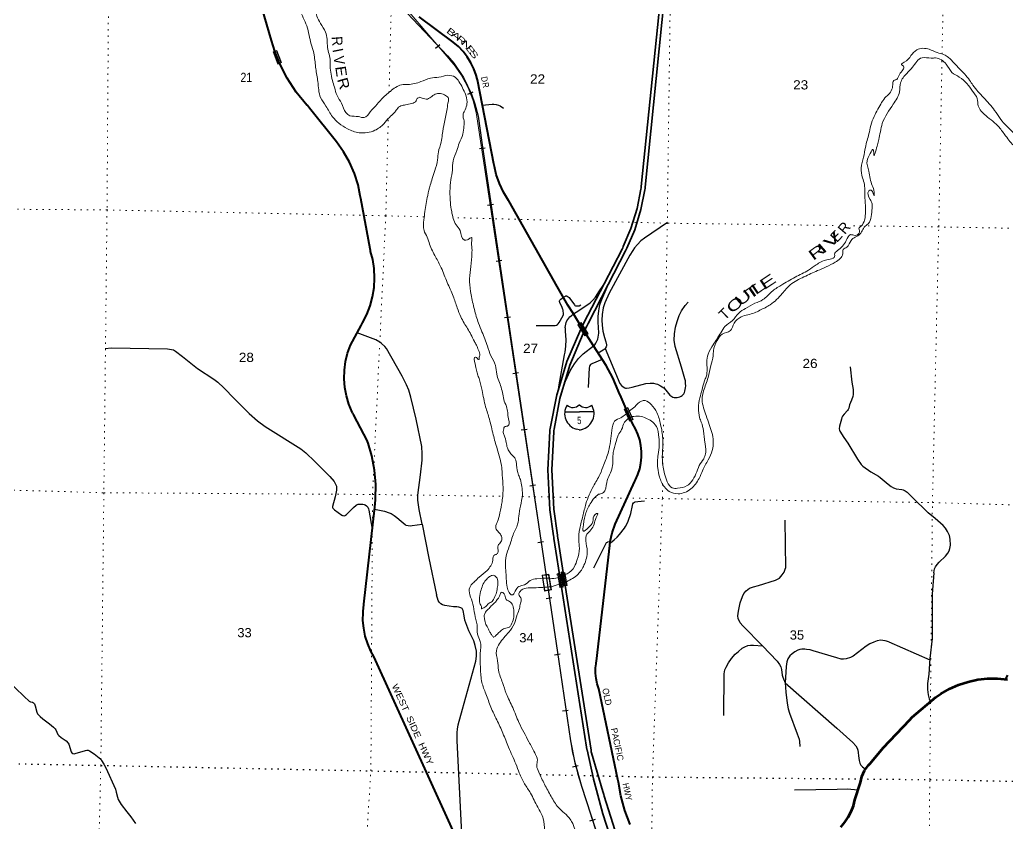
# Model space of a CAD drawing. Header units: feet. Extents: x -509309 to -252658, y -547785 to -360805.
# Drawn here: x -494985 to -476222, y -435048 to -419790 of the extents above; entities that cross this region are included whole.
import ezdxf
from ezdxf.enums import TextEntityAlignment as Align

# ---------------------------------------------------------------- set-up
doc = ezdxf.new("R2010")
doc.units = ezdxf.units.FT
doc.header["$LTSCALE"] = 80
doc.header["$PDMODE"] = 32
doc.header["$PDSIZE"] = 40
doc.linetypes.add('DOTTED', pattern=[1.5, 0.3, -1.2])
for name, color, linetype, lineweight in [('15', 7, 'Continuous', 25), ('18', 7, 'Continuous', 35), ('19', 7, 'Continuous', 25), ('23', 7, 'Continuous', 70), ('26', 7, 'Continuous', 40), ('27', 7, 'Continuous', 13), ('29', 7, 'Continuous', 25), ('34', 7, 'Continuous', 25), ('39', 7, 'Continuous', 13), ('55', 7, 'Continuous', 13), ('6', 7, 'DOTTED', 25), ('61', 7, 'Continuous', 13), ('7', 7, 'DOTTED', 13)]:
    doc.layers.add(name, color=color, linetype=linetype, lineweight=lineweight)
doc.layers.add('41', color=7, linetype='Continuous')

msp = doc.modelspace()

# ---------------------------------------------------------------- linework, layer by layer
at = {"layer": '15'}
for p, q in [((-484628.31, -427234.52), (-484351.9, -427234.52)), ((-484355.6, -427103.05), (-484352.7, -427100.14)), ((-484349.53, -427102.52), (-484352.96, -427100.14)), ((-484351.9, -427580.1), (-484415.79, -427562.14)), ((-484352.43, -427580.36), (-484288.8, -427561.62))]:
    msp.add_line(p, q, dxfattribs=at)
msp.add_lwpolyline([(-484076.54, -427234.52), (-484352.43, -427234.52), (-484351.9, -427234.52)], dxfattribs=at)
for centre, radius, start, end in [((-484325.68, -427269.62), 306.13, 148.44444, 254.43373), ((-484474.28, -426987.02), 165.66, 227.34246, 315.81146), ((-484230.59, -426987.02), 165.66, 224.18831, 312.69417), ((-484379.19, -427269.62), 306.13, 283.0809, 31.62485)]:
    msp.add_arc(centre, radius, start, end, dxfattribs=at)
at = {"layer": '18'}
for points in [[(-483883.45, -424806.56), (-483541.32, -424145.35), (-483528.28, -424120.15), (-483517.56, -424095.35), (-483371.32, -423752.51), (-483254.49, -423372.78), (-483183.2, -423009.41), (-483178.06, -422983.2), (-483175.64, -422959.41), (-482698.81, -418264.81), (-482574.08, -416995.34)], [(-483805.18, -424818.5), (-483474.34, -424179.1), (-483461.14, -424153.6), (-483450.53, -424129.1), (-483300.89, -423778.29), (-483181.75, -423391.05), (-483108.65, -423018.48), (-483103.68, -422993.18), (-483101.17, -422968.48), (-482624.27, -418273.11), (-482505.53, -417063.78)], [(-484306.7, -425626.84), (-484266.22, -425546.32), (-483883.45, -424806.56)], [(-484259.55, -425701.08), (-484212.27, -425605.78), (-484199.84, -425581.25), (-484186.66, -425555.78), (-483805.18, -424818.5)], [(-484751.43, -426811.84), (-484587.88, -426279.4), (-484327.4, -425668.02), (-484306.7, -425626.84)], [(-484641.6, -426711.3), (-484534.36, -426352.02), (-484281.76, -425745.84), (-484259.55, -425701.08)], [(-482810.13, -438193.59), (-483004.06, -437645.88), (-483905.91, -434867.46), (-484071.71, -434254.83), (-484083.94, -434209.67), (-484085.01, -434204.83), (-484206.77, -433654.38), (-484208.95, -433644.52), (-484215.22, -433604.38), (-484689.7, -430567.81), (-484834.72, -429639.72), (-484838.38, -429616.34), (-484842.15, -429589.72), (-484912.46, -429094.1), (-484952.08, -428336.07), (-484913.55, -427603.06), (-484912.21, -427577.47), (-484907.99, -427553.06), (-484783.02, -426914.67), (-484751.43, -426811.84)], [(-482719.91, -438108.12), (-482868.91, -437680.64), (-483552.93, -435570.46), (-483878.29, -434535.11), (-483887.94, -434504.4), (-483894.71, -434485.11), (-483908.14, -434446.79), (-484120.87, -433707.73), (-484125.89, -433690.28), (-484130.98, -433657.73), (-484619.16, -430533.5), (-484760.75, -429627.32), (-484764.79, -429601.5), (-484768.22, -429577.32), (-484837.87, -429086.27), (-484877.08, -428336.08), (-484839.04, -427612.2), (-484837.7, -427586.61), (-484833.04, -427562.2), (-484722.2, -426981.3), (-484671.46, -426811.33), (-484641.6, -426711.3)]]:
    msp.add_lwpolyline(points, dxfattribs=at)
at = {"layer": '19'}
for points in [[(-484465.8, -425376.32), (-484461.27, -425376.83), (-484411.83, -425342.51), (-484210.88, -425210.84), (-484209.18, -425209.72), (-484149.43, -425165.59), (-484094.63, -425115.45), (-484045.36, -425059.87), (-483969.04, -424937.98), (-483902.43, -424835.71), (-483883.45, -424806.56)], [(-484081.12, -425982.03), (-484064.26, -425969.01), (-484058.46, -425961.51), (-484036.5, -425928.98), (-484018.06, -425894.32), (-484003.34, -425857.93), (-483992.51, -425820.2), (-483985.68, -425781.55), (-483982.93, -425742.39), (-483984.29, -425703.16), (-483989.74, -425664.29), (-483996.3, -425503.4), (-483995.18, -425426.14), (-483983.71, -425315.26), (-483960.71, -425206.18), (-483926.44, -425100.11), (-483825.13, -424868.5), (-483805.18, -424818.5)], [(-484751.43, -426811.84), (-484743.96, -426761.84), (-484633.21, -426153.71), (-484624.17, -426104.03), (-484624.1, -426103.71), (-484607.19, -425989.19), (-484602.2, -425870.19), (-484615.71, -425703.87), (-484617.3, -425684.34), (-484618.82, -425653.87), (-484619.05, -425632.65), (-484616.07, -425600.99), (-484609.79, -425569.81), (-484600.29, -425539.46), (-484587.67, -425510.27), (-484572.06, -425482.55), (-484553.65, -425456.62), (-484532.62, -425432.76), (-484511.27, -425413.12), (-484509.22, -425411.23), (-484465.8, -425376.32)], [(-484641.6, -426711.3), (-484528.01, -426459.18), (-484510.85, -426427.63), (-484443.76, -426321.92), (-484365.99, -426223.81), (-484278.39, -426134.37), (-484081.12, -425982.03)]]:
    msp.add_lwpolyline(points, dxfattribs=at)
at = {"layer": '23'}
msp.add_lwpolyline([(-479381.93, -435121.24), (-479307.3, -435029.39), (-479242.68, -434930.25), (-479188.77, -434824.9), (-479146.17, -434714.49), (-479115.35, -434600.24), (-479010.05, -434274.49), (-479000.89, -434219.76), (-478984.49, -434159.23), (-478961.85, -434100.75), (-478933.22, -434044.95), (-478898.92, -433992.45), (-478859.32, -433943.83), (-478839.92, -433924.54), (-478827, -433911.69), (-478796, -433874.54), (-478580.68, -433616.44), (-478074.17, -433081.12), (-478035.26, -433040), (-478029.4, -433035.07), (-477577.63, -432654.76), (-477483.48, -432589.33), (-477319.91, -432494.98), (-477147.38, -432418.24), (-476967.76, -432359.97), (-476783.05, -432320.78), (-476595.24, -432301.12), (-476406.41, -432301.2), (-476218.63, -432321.01)], dxfattribs=at)
at = {"layer": '26'}
msp.add_line((-484306.7, -425626.84), (-484259.55, -425701.08), dxfattribs=at)
for points in [[(-490046.89, -420616.85), (-490136.18, -420388.81), (-490200.73, -420187), (-490999.48, -417442.25)], [(-484465.8, -425376.32), (-484569.8, -425212.57), (-484774.12, -424854.08), (-485693.13, -423227.87), (-485697.9, -423220.93), (-485792.56, -423065.82), (-485870.48, -422901.67), (-485930.82, -422730.27), (-485966.96, -422578.5), (-485972.91, -422553.5), (-485975.85, -422528.5), (-486283.97, -420964.97), (-486290.79, -420930.39), (-486294.78, -420914.97), (-486313.11, -420844.12), (-486356.92, -420722.11), (-486413.24, -420605.34), (-486481.46, -420495.11), (-486560.82, -420392.6), (-486650.47, -420298.96), (-486749.41, -420215.2), (-487394.59, -419733.12)], [(-486605.24, -435516.24), (-486841.37, -434997.57), (-488255.09, -431884.25), (-488312.62, -431779.95), (-488373.35, -431640.46), (-488419.18, -431495.39), (-488449.58, -431346.32), (-488464.24, -431194.89), (-488463, -431042.76), (-488451.19, -430938.63), (-488448.77, -430913.63), (-488445.98, -430888.63), (-488240.72, -429047.93), (-488237.93, -429022.93), (-488233.53, -428997.93), (-488223.13, -428889.41), (-488218.27, -428614.36), (-488242.18, -428340.31), (-488294.62, -428070.26), (-488367.35, -427832.18), (-488377.72, -427798.26), (-488386.17, -427782.18), (-488639.35, -427300.43), (-488653.61, -427275.43), (-488665.9, -427250.43), (-488669.28, -427243.55), (-488732.26, -427091.69), (-488779.03, -426934.07), (-488809.06, -426772.43), (-488822.04, -426608.53), (-488817.81, -426444.18), (-488796.42, -426281.16), (-488758.11, -426121.28), (-488703.3, -425966.28), (-488496.01, -425593.02), (-488487.26, -425568.02), (-488472.68, -425543.02), (-488392.55, -425386.83), (-488328.2, -425220.54), (-488281.58, -425048.43), (-488253.21, -424872.4), (-488243.4, -424694.36), (-488252.24, -424516.27), (-488279.66, -424340.08), (-488318.71, -424192.73), (-488323.88, -424173.23), (-488329.52, -424142.73), (-488506.93, -423184.16), (-488511.56, -423159.16), (-488515.94, -423134.16), (-488557.61, -422927.58), (-488626.58, -422707.59), (-488718.17, -422496.02), (-488831.37, -422295.18), (-488964.94, -422107.27), (-489481.49, -421471.16), (-489501.79, -421446.16), (-489520.84, -421421.16), (-489531.9, -421409.07), (-489730.95, -421163.5), (-489903.24, -420898.45), (-490046.89, -420616.85)], [(-484306.7, -425626.84), (-484348.38, -425561.21), (-484465.8, -425376.32)], [(-484081.12, -425982.03), (-484213.69, -425773.3), (-484259.55, -425701.08)], [(-483367.5, -427399.55), (-483579.47, -426913.98), (-483600.33, -426866.18), (-483601.1, -426863.98), (-483612.03, -426832.71), (-483715.88, -426587.31), (-483844.81, -426354.12), (-484081.12, -425982.03)], [(-483386.66, -435071.53), (-483491.24, -434804.42), (-483567.32, -434527.85), (-483610.29, -434267.78), (-483616.02, -434242.78), (-483621.31, -434217.78), (-483985.64, -432496.86), (-484014.79, -432403.46), (-484035.39, -432302.16), (-484045.29, -432199.25), (-484044.37, -432095.87), (-484035.51, -432018.16), (-484032.66, -431993.16), (-484029.91, -431968.16), (-483786.77, -429885.8), (-483783.68, -429860.8), (-483780.64, -429835.8), (-483764.05, -429699.22), (-483726.04, -429531.47), (-483670.71, -429368.62), (-483298.03, -428549.97), (-483285.51, -428526.16), (-483240.03, -428424.08), (-483205.47, -428317.8), (-483182.21, -428208.49), (-483170.5, -428097.35), (-483170.48, -427985.6), (-483182.13, -427874.46), (-483205.34, -427765.14), (-483239.85, -427658.85), (-483285.28, -427556.74), (-483341.13, -427459.95), (-483367.5, -427399.55)], [(-476257.23, -432316.94), (-476211.62, -432234.9)]]:
    msp.add_lwpolyline(points, dxfattribs=at)
at = {"layer": '29'}
for p, q in [((-483863.21, -426035.01), (-483581.87, -426698.55)), ((-483916.05, -426241.95), (-484118.53, -426326.64)), ((-480448.47, -429294.56), (-480437.4, -430206.73)), ((-478474.04, -431601.71), (-477694.53, -431945.53))]:
    msp.add_line(p, q, dxfattribs=at)
for points in [[(-486199.97, -421413.86), (-486010.48, -421392.59), (-485977.47, -421392.59), (-485931.61, -421398.1), (-485889.43, -421409.11), (-485858.25, -421423.78), (-485795.89, -421469.65)], [(-482675.91, -423640.82), (-483113.47, -423935.47), (-483181.33, -423990.51), (-483249.2, -424056.56), (-483302.39, -424118.94), (-483337.24, -424170.31), (-483395.93, -424258.38), (-483788.43, -424984.92), (-483869.13, -425164.72), (-483898.47, -425260.12), (-483916.82, -425388.55), (-483924.15, -425493.12), (-483920.49, -425586.7), (-483903.97, -425702.28), (-483876.47, -425825.21)], [(-485170.31, -425597.62), (-484809.13, -425594.04), (-484787.11, -425589.45), (-484768.78, -425577.53), (-484753.18, -425562.85), (-484737.6, -425537.17), (-484660.56, -425403.23), (-484655.97, -425385.8), (-484655.06, -425366.54), (-484657.81, -425319.75), (-484659.63, -425305.99), (-484664.23, -425289.48), (-484680.74, -425256.46), (-484726.59, -425157.38), (-484731.16, -425137.2), (-484729.33, -425127.11), (-484722.92, -425117.02), (-484706.42, -425098.67), (-484658.73, -425063.81)], [(-484658.73, -425063.81), (-484612.88, -425036.29), (-484606.44, -425033.54), (-484596.36, -425034.45), (-484583.53, -425039.96), (-484565.18, -425049.13), (-484546.85, -425065.65), (-484534, -425080.32), (-484447.81, -425203.25), (-484436.79, -425213.34), (-484423.03, -425219.76), (-484407.44, -425224.35), (-484394.62, -425225.27), (-484374.43, -425225.26), (-484357.93, -425221.6), (-484324.92, -425203.25)], [(-483581.87, -426698.55), (-483549.98, -426738.39), (-483522.47, -426762.24), (-483491.29, -426782.42), (-483474.78, -426786.09), (-483454.61, -426784.25), (-483408.75, -426780.59), (-483351.9, -426765.91), (-483087.78, -426699.86), (-483008.91, -426690.68), (-482941.05, -426692.52), (-482900.69, -426700.77), (-482865.84, -426712.7), (-482808.99, -426740.22), (-482775.97, -426761.32), (-482748.46, -426782.42), (-482709.95, -426824.62), (-482632.91, -426916.35), (-482616.39, -426933.78), (-482595.3, -426946.62), (-482573.29, -426955.8), (-482548.54, -426960.39), (-482493.51, -426960.38), (-482445.83, -426949.38), (-482418.3, -426940.2), (-482397.21, -426927.36), (-482377.04, -426909.01), (-482365.13, -426890.67), (-482354.11, -426868.65), (-482345.86, -426844.8), (-482335.78, -426776.91), (-482332.1, -426743.89), (-482333.93, -426697.1), (-482338.52, -426646.65), (-482346.78, -426608.12), (-482412.81, -426387.95), (-482530.2, -425995.32), (-482549.45, -425876.97), (-482544.87, -425756.81), (-482527.44, -425627.45), (-482497.18, -425521.96), (-482455.91, -425407.28), (-482409.15, -425320.15), (-482339.45, -425217.4), (-482284.42, -425155.02)], [(-487341.8, -429368.46), (-487395.24, -429091.44), (-487420.92, -428915.29), (-487424.59, -428819.9), (-487373.23, -428430.93), (-487336.55, -428152.05), (-487336.55, -428030.94), (-487343.88, -427895.19), (-487453.94, -427374.12), (-487552.98, -426955.79), (-487593.33, -426823.69), (-487637.35, -426720.94), (-487718.06, -426559.49), (-488018.86, -426031.08), (-488048.2, -425994.38), (-488114.24, -425935.68), (-488143.58, -425913.65), (-488216.95, -425869.63), (-488576.29, -425737.58)], [(-483876.47, -425825.21), (-483849.85, -425908.68), (-483836.1, -425965.55), (-483835.64, -425975.18), (-483836.56, -425983.43), (-483842.52, -425999.49), (-483863.21, -426035.01)], [(-493362.67, -426031.14), (-493244.41, -426021.92), (-492180.6, -426036.6), (-492066.88, -426054.95), (-492026.53, -426080.63), (-491894.46, -426183.38), (-491608.34, -426410.89), (-491300.2, -426616.38), (-491223.16, -426675.09), (-491109.45, -426777.83), (-490904.02, -426990.66), (-490625.23, -427269.54), (-490471.16, -427405.31), (-490324.43, -427511.73), (-489642.12, -427937.38), (-489550.41, -428014.44), (-489378, -428179.57), (-489091.87, -428465.79), (-489011.16, -428561.19), (-488983.65, -428607.07), (-488967.15, -428649.26), (-488965.31, -428685.96), (-488967.14, -428722.65), (-488989.16, -428847.41), (-489040.52, -429030.88), (-489041.43, -429050.16), (-489035.01, -429065.75), (-489029.51, -429071.26), (-489003.83, -429096.93), (-488868.1, -429196.02), (-488855.26, -429202.44), (-488842.06, -429206.29), (-488811.25, -429207.03), (-488792.9, -429199.69), (-488776.4, -429185), (-488644.34, -429052.9), (-488591.14, -429008.88), (-488572.8, -428996.95), (-488556.29, -428990.53), (-488526.95, -428986.85), (-488464.58, -428990.53), (-488442.57, -428995.12), (-488424.24, -429001.53), (-488398.55, -429019.88), (-488374.71, -429045.57), (-488359.1, -429077.69), (-488350.87, -429104.27), (-488287.23, -429465.02)], [(-483863.21, -426035.01), (-483881.95, -426052.69), (-483901.21, -426067.38), (-483993.83, -426118.75)], [(-484118.53, -426326.64), (-484137.82, -426338.42), (-484150.65, -426354.03), (-484162.58, -426374.2), (-484169, -426398.06), (-484185.5, -426776.01)], [(-479206.66, -426382.92), (-479172.5, -426672.25), (-479150.49, -426811.69), (-479148.66, -426857.57), (-479150.49, -426903.43), (-479157.83, -426941.97), (-479184.43, -427011.69), (-479216.53, -427105.26), (-479233.04, -427165.81), (-479244.96, -427189.67), (-479260.55, -427211.68), (-479322.91, -427277.73), (-479350.43, -427316.26), (-479362.35, -427342.87), (-479374.27, -427373.14), (-479410.95, -427508.91), (-479414.63, -427558.47), (-479410.96, -427580.48), (-479403.61, -427600.65), (-479330.25, -427721.74), (-479253.21, -427828.16), (-479069.79, -428132.74), (-478996.42, -428235.48), (-478981.75, -428252.01), (-478963.41, -428268.53), (-478813, -428374.93), (-478667.18, -428459.35), (-478636.92, -428481.34), (-478486.51, -428609.78), (-478425.06, -428655.67), (-478386.54, -428677.69), (-478361.79, -428686.84), (-478330.6, -428695.12), (-478224.21, -428709.8), (-478200.38, -428716.2), (-478161.84, -428738.24), (-478126.07, -428762.09), (-478105, -428782.25), (-478027.96, -428855.64)], [(-483762.78, -429720.88), (-483690.21, -429667.53), (-483637.01, -429616.16), (-483589.33, -429564.79), (-483495.78, -429445.53), (-483474.68, -429414.33), (-483450.84, -429369.38), (-483424.25, -429309.76), (-483374.73, -429164.81), (-483343.55, -429012.53), (-483334.37, -428984.99), (-483321.54, -428964.82), (-483307.77, -428953.8), (-483294.02, -428946.48), (-483240.83, -428937.3), (-483114.27, -428922.62)], [(-477617.65, -430295.57), (-477601.49, -430216.16), (-477586.81, -430177.63), (-477553.8, -430133.6), (-477513.44, -430089.56), (-477396.05, -429975.8), (-477352.03, -429918.93), (-477326.35, -429876.73), (-477311.68, -429829.01), (-477302.5, -429764.8), (-477308.01, -429652.87), (-477322.68, -429584.99), (-477355.7, -429506.09), (-477394.22, -429441.88), (-477440.07, -429392.33), (-477594.15, -429260.22), (-477722.54, -429153.81), (-478027.96, -428855.64)], [(-488246.05, -429084.91), (-488051.88, -429124.48), (-487967.5, -429150.16), (-487927.15, -429168.51), (-487868.46, -429205.21), (-487820.77, -429240.07), (-487740.07, -429313.46), (-487664.87, -429375.84), (-487646.52, -429386.84), (-487608.01, -429396.02), (-487565.82, -429399.69), (-487530.97, -429396.02), (-487341.8, -429368.46)], [(-487341.8, -429368.46), (-487215.18, -430016.05), (-487064.38, -430710.1)], [(-484080.09, -430199.63), (-483851.62, -429739.09), (-483835.11, -429718.91), (-483820.43, -429709.73), (-483813.1, -429706.07), (-483765.41, -429696.89)], [(-480871.96, -431677.54), (-481247.98, -431297.74), (-481299.34, -431242.69), (-481336.03, -431158.29), (-481339.7, -431106.92), (-481328.69, -431018.84), (-481295.67, -430861.05), (-481255.32, -430743.62), (-481225.97, -430684.9), (-481185.62, -430637.2), (-481119.59, -430582.15), (-481046.22, -430556.47), (-480947.17, -430534.45), (-480624.34, -430431.7), (-480550.97, -430391.33), (-480495.94, -430332.62), (-480462.92, -430281.24), (-480437.4, -430206.73)], [(-477617.65, -430295.57), (-477647.46, -430700.23), (-477650.03, -431541.65), (-477692.96, -431919.75), (-477711.07, -432216.37), (-477735.24, -432396.29), (-477737.24, -432446.37), (-477734.63, -432506.86), (-477722.45, -432609.61)], [(-486527.67, -431193.13), (-486540.5, -431110.57), (-486558.84, -431005.99), (-486566.18, -430993.15), (-486579.02, -430972.96), (-486606.53, -430954.62), (-486639.55, -430943.61), (-486679.9, -430938.1), (-486744.1, -430936.27), (-486905.51, -430912.42), (-486951.36, -430897.74), (-486982.54, -430879.39), (-487006.39, -430862.88), (-487017.39, -430851.87), (-487037.57, -430815.17), (-487064.38, -430710.1)], [(-486610.2, -435501.39), (-486590.02, -435354.39), (-486586.36, -435244.3), (-486674.4, -433482.92), (-486674.39, -433325.13), (-486667.06, -433259.09), (-486652.39, -433182.02), (-486571.69, -432881.12), (-486322.24, -431971.08), (-486307.56, -431875.67), (-486307.56, -431780.26), (-486329.57, -431673.85), (-486358.92, -431582.1), (-486454.3, -431391.29), (-486527.67, -431193.13)], [(-481609.17, -433004.28), (-481602, -432209.64), (-481587.32, -432136.25), (-481565.31, -432084.87), (-481517.62, -432000.47), (-481462.59, -431919.74), (-481389.22, -431835.34), (-481326.86, -431783.96), (-481260.83, -431725.25), (-481209.47, -431695.89), (-481154.44, -431673.87), (-481103.08, -431666.53), (-481040.71, -431666.53), (-480871.96, -431677.54)], [(-480871.96, -431677.54), (-480596.82, -431971.11), (-480552.8, -432031.66), (-480527.12, -432077.53), (-480514.28, -432128.91), (-480497.78, -432237.17), (-480486.77, -432272.03), (-480439.08, -432380.31)], [(-478474.04, -431601.71), (-478538.8, -431582.16), (-478584.66, -431574.82), (-478626.84, -431572.99), (-478694.71, -431585.83), (-478755.24, -431606.02), (-478832.28, -431642.71), (-478905.65, -431686.75), (-479147.77, -431873.9), (-479202.8, -431901.42), (-479279.83, -431925.28), (-479331.2, -431932.61), (-479378.88, -431928.95), (-479463.26, -431906.93), (-479907.15, -431771.15), (-479967.69, -431754.63), (-480035.54, -431745.46), (-480068.57, -431743.62), (-480127.27, -431743.62), (-480160.28, -431747.29), (-480204.29, -431760.14), (-480259.33, -431791.33), (-480310.68, -431829.87), (-480352.88, -431870.22), (-480391.39, -431925.28), (-480409.74, -431982.15), (-480424.4, -432068.39), (-480439.08, -432380.31)], [(-495298.5, -432254.82), (-494880.27, -432662.17), (-494827.08, -432713.54), (-494808.74, -432726.39), (-494781.22, -432739.23), (-494742.7, -432750.24), (-494726.19, -432761.25), (-494707.85, -432783.27), (-494693.17, -432819.97), (-494661.99, -432937.4), (-494645.48, -432968.59), (-494634.47, -432981.44), (-494595.96, -433021.81), (-494546.43, -433062.17), (-494418.02, -433157.59), (-494342.81, -433223.64), (-494315.3, -433253), (-494301.54, -433274.1), (-494260.27, -433359.43), (-494245.59, -433378.69), (-494197.91, -433418.14), (-494106.19, -433484.2)], [(-480439.08, -432380.31), (-479462.04, -433240.73), (-479158.67, -433516.25)], [(-480439.08, -432380.31), (-480429.92, -432558.27), (-480404.24, -432767.44), (-480384.06, -432872.02), (-480360.21, -432954.59), (-480217.14, -433347.24), (-480178.62, -433453.66), (-480169.45, -433497.7), (-480162.11, -433593.11)], [(-477722.45, -432609.61), (-477714.31, -432662.88), (-477708.81, -432682.14), (-477698.72, -432705.08), (-477677.63, -432736.27)], [(-494106.19, -433484.2), (-494065.83, -433524.57), (-494054.83, -433542.92), (-494010.8, -433693.38), (-493997.96, -433713.56), (-493974.12, -433726.41), (-493950.26, -433730.07), (-493930.09, -433726.41), (-493735.65, -433664.02), (-493709.97, -433658.51), (-493686.12, -433660.35), (-493658.61, -433671.36), (-493570.56, -433730.08), (-493506.35, -433777.78), (-493447.66, -433832.83), (-493431.15, -433854.85), (-493385.29, -433922.74), (-493346.77, -433997.97), (-493168.84, -434403.48), (-493152.33, -434456.7), (-493126.65, -434552.12), (-493113.81, -434594.31), (-493095.47, -434629.17), (-493056.95, -434691.57), (-492950.55, -434831.03), (-492873.51, -434926.44), (-492785.47, -435054.87)], [(-479158.67, -433516.25), (-479098.26, -433580.27), (-479074.41, -433620.63), (-479059.74, -433657.33), (-479052.4, -433703.2), (-479046.9, -433765.58), (-479037.73, -433859.16), (-479023.05, -433906.87), (-479002.88, -433945.4), (-478986.37, -433963.75), (-478969.86, -433978.42), (-478916.67, -434018.79)], [(-479057.5, -434421.28), (-479264.27, -434400.31), (-479455.03, -434403.98), (-480265.74, -434422.33)]]:
    msp.add_lwpolyline(points, dxfattribs=at)
at = {"layer": '34', "lineweight": 13}
for p, q in [((-488883.32, -418117.46), (-486832.21, -420527.67)), ((-485059.83, -430338.29), (-484929.77, -430318.52)), ((-485059.83, -430338.29), (-485014.26, -430638.04)), ((-484929.77, -430318.52), (-484884.18, -430618.25)), ((-485014.26, -430638.04), (-484884.18, -430618.25))]:
    msp.add_line(p, q, dxfattribs=at)
at = {"layer": '34'}
for p, q in [((-487088.44, -420331.99), (-487004.21, -420260.31)), ((-486470.19, -421200.54), (-486367.53, -421159.34)), ((-486250.22, -422237.8), (-486140.86, -422221.17)), ((-486095.05, -423311.65), (-485985.7, -423295.02)), ((-485936.12, -424371.29), (-485826.77, -424354.66)), ((-485773.11, -425445.14), (-485663.76, -425428.51)), ((-485616.58, -426504.77), (-485507.23, -426488.15)), ((-485455.97, -427578.62), (-485346.62, -427562)), ((-485292.24, -428638.26), (-485182.89, -428621.64)), ((-485143.92, -429714.3), (-485034.51, -429698.09)), ((-484983.81, -430779.09), (-484874.39, -430762.88)), ((-484825.93, -431846.74), (-484716.52, -431830.53)), ((-484672.48, -432913.79), (-484563.06, -432897.58)), ((-484482.02, -433978.5), (-484374.84, -433951.15)), ((-484153.98, -435004.79), (-484048.65, -434971.03))]:
    msp.add_line(p, q, dxfattribs=at)
for points in [[(-487732.58, -419549.21), (-486858.19, -420473.1), (-486738.24, -420617.11), (-486551.13, -420885.86), (-486402.41, -421200.24), (-486340.62, -421387.41), (-486278.25, -421620.19), (-486206.89, -422119.34), (-485659.41, -425792.13), (-484742.97, -431977.72)], [(-484742.97, -431977.72), (-484518.68, -433482.37), (-484444.31, -433868.74), (-484309.97, -434341.5), (-482910.22, -438639.55)]]:
    msp.add_lwpolyline(points, dxfattribs=at)
at = {"layer": '34', "lineweight": 13}
for points in [[(-486302.57, -421636.4), (-485113.26, -429459.65), (-484488.82, -433674.55)], [(-484359.91, -434187.09), (-483107.52, -438094.2), (-482910.16, -438657.3)]]:
    msp.add_lwpolyline(points, dxfattribs=at)
msp.add_lwpolyline([(-485050.72, -430344.99), (-484936.47, -430327.62), (-484893.28, -430611.54), (-485007.55, -430628.93)], close=True, dxfattribs=at)
for centre, radius, start, end in [((-488411.12, -421962.78), 2133.66, 8.79899, 42.26859), ((-478224.78, -432377.49), 6396.44, 191.68111, 196.43382)]:
    msp.add_arc(centre, radius, start, end, dxfattribs=at)
at = {"layer": '39'}
for p, q in [((-484619.08, -430324.02), (-484752.17, -430381.36)), ((-484890.48, -430558.37), (-484733.48, -430509.77)), ((-484733.48, -430509.77), (-484597.71, -430462.06))]:
    msp.add_line(p, q, dxfattribs=at)
for points in [[(-489228.1, -413621.45), (-489258.18, -413638), (-489338.73, -413707.53), (-489431.6, -413726.43), (-489545.44, -413772.73), (-489670.78, -413921.06), (-489809.61, -414171.35), (-489877.17, -414271.45), (-490035.02, -414432.73), (-490104.31, -414524.74), (-490112.5, -414588.72), (-490181.06, -414777.16), (-490288.58, -414932.13), (-490357.73, -415020.13), (-490395.34, -415065.03), (-490380.42, -415097.68), (-490397.16, -415177.43), (-490389.72, -415312.25), (-490397.21, -415414.42), (-490445.27, -415589.5), (-490497.76, -415718.24), (-490557.86, -415834.67), (-490638.57, -416026.71), (-490688.72, -416145.49), (-490729.84, -416234.45), (-490777.42, -416395.49), (-490813.46, -416570.99), (-490840.68, -416722.69), (-490813.19, -416916.44), (-490755.39, -417103.19), (-490680.04, -417304.61), (-490626.54, -417441.01), (-490568.43, -417559.49), (-490494.63, -417688.55), (-490383.81, -417849.01), (-490299.02, -418008.57), (-490238.77, -418123.11), (-490235.26, -418255.78), (-490195.44, -418381.67), (-490085.92, -418580.24), (-490004.9, -418791.9), (-489898.2, -419014.47), (-489785.84, -419247.29), (-489697.38, -419417.02), (-489663.66, -419486.46), (-489638.67, -419635.94), (-489516.95, -419947.4), (-489478.91, -420125.44), (-489392.05, -420459.8), (-489360.8, -420719.96), (-489321, -420964.34), (-489269.16, -421267.37), (-489168.42, -421429.49), (-489041.08, -421634.7), (-488920.82, -421753.31), (-488756.09, -421861.4), (-488538.08, -421935.16), (-488237.8, -421889.24), (-488067.16, -421764.56), (-487962.87, -421645.64), (-487865.48, -421552.58), (-487821.31, -421491.84), (-487742.76, -421422.24), (-487656.04, -421407.14), (-487538.8, -421379.03), (-487452.99, -421331.77), (-487435.47, -421288.19), (-487380.45, -421261.97)], [(-486634.16, -422131.11), (-486566.28, -421962.74), (-486545.14, -421812.84), (-486543.73, -421712.47), (-486561.6, -421589.34), (-486535.38, -421525.98), (-486493.51, -421414.95), (-486485.19, -421346.95), (-486516.45, -421205.29), (-486572.43, -421082.86), (-486640.49, -420962.03), (-486713.93, -420881.18), (-486849, -420844.41), (-487022.65, -420880.62), (-487183.66, -420899.19), (-487362.34, -420965.35), (-487608.76, -421019.14), (-487733.25, -421024.91), (-487944.01, -421150.22), (-488111.4, -421297.1), (-488192.84, -421392.72), (-488326.18, -421540.77), (-488442.07, -421647.25), (-488551.73, -421629.42), (-488711.52, -421611.88), (-488789.71, -421552.96), (-488873.88, -421375.34), (-488957.07, -421227.88), (-489005.88, -421071.56), (-489043.57, -420941.73), (-489086.99, -420626.94), (-489087.08, -420570.7), (-489136.69, -420319.96), (-489147.25, -420158.93), (-489174.78, -420025.43), (-489269.38, -419859.5), (-489340.83, -419720.48), (-489368.18, -419522.72), (-489436.52, -419233.18), (-489629.71, -418901.19), (-489856.47, -418377.25), (-489919.85, -418236.49), (-489958.06, -418004.22), (-489982.13, -417710.17), (-489972.51, -417427.33), (-489967.87, -417114.18), (-489973.74, -416933.23), (-490068.18, -416821.53), (-490117.19, -416671.23), (-490217.23, -416547.29), (-490297.51, -416432.06), (-490322.97, -416296.63), (-490292.3, -416161.12), (-490256.48, -415933.39), (-490234.46, -415757.41), (-490180.51, -415644.79), (-490085.64, -415625.96), (-490086.05, -415461.26), (-490034.54, -415125.63), (-489968.73, -414959.18), (-489898.44, -414778.84), (-489859.69, -414641.59), (-489771.08, -414512.09), (-489719.68, -414415.44), (-489628.97, -414342.24), (-489516.18, -414267.79), (-489541.73, -414252.85), (-489604.44, -414210.53), (-489534.86, -414168.74), (-489449.8, -414143.54), (-489398.67, -414054.92), (-489347.17, -414014.52), (-489320.82, -414123.87), (-489252.83, -414069.98), (-489070.23, -413899.23)], [(-474988.09, -423410.59), (-475022.55, -423375.56), (-475066.77, -423319.81), (-475111.96, -423233.91), (-475168.96, -423141.58), (-475189.15, -423086.66), (-475169.55, -423041.14), (-475135.85, -423052.34), (-475108, -423117.56), (-475082.79, -423142.53), (-475084.47, -423074.19), (-475146.96, -422907.35), (-475303.04, -422663), (-475553.03, -422409.39), (-475716.73, -422271.21), (-475857.43, -422163.95), (-476077.09, -421961.6), (-476355.75, -421666.83), (-476462.7, -421510.53), (-476562.74, -421386.59), (-476672.99, -421268.32), (-476873.53, -421034.49), (-476938.34, -420935.86), (-477030.7, -420822.23), (-477106.27, -420745.32), (-477204.99, -420641.51), (-477307.57, -420533.55), (-477433, -420448.91), (-477556.06, -420412.55), (-477704.33, -420351.22), (-477943.31, -420363.09), (-478051.26, -420471.85), (-478179.85, -420597.98), (-478233.41, -420640.32), (-478196.39, -420671.72), (-478271.87, -420827.79), (-478323.2, -420922.43), (-478380.09, -420944.57), (-478398.91, -421026.27), (-478404.76, -421080.29), (-478462.71, -421192.78), (-478520.76, -421249.03), (-478608.83, -421362.48), (-478679.27, -421488.6), (-478752.14, -421626.68), (-478816.21, -421801.21), (-478849.57, -421956.72), (-478918.45, -422213.43), (-478952.83, -422399.03), (-478999.98, -422606.28), (-478972.22, -422792), (-478936.33, -422915.74), (-478929.44, -423066.61), (-478920.31, -423269.77), (-478915.76, -423430.59), (-478933.3, -423592.66), (-478999.34, -423706.88), (-479041.09, -423755.65), (-479032.44, -423796.12), (-479040.16, -423846.06), (-479109.67, -423885.85), (-479201.38, -423870.65), (-479281.36, -423982.38), (-479448.25, -424173.46), (-479502.7, -424241.89), (-479502.27, -424288.09), (-479531.4, -424319.23), (-479648.63, -424347.33), (-479854.5, -424446.7), (-480000.22, -424546.13), (-480249.3, -424678.16), (-480523.23, -424833.43), (-480699.81, -424955.9), (-480863.26, -425104.93), (-481015.97, -425173.99), (-481193.66, -425270.31), (-481325.03, -425360.19), (-481444.08, -425500.7), (-481586.35, -425616.32), (-481666.54, -425734.06), (-481808.55, -425960.15), (-481904.81, -426137.59), (-481930.15, -426293.37), (-481924.31, -426416.08), (-481943.51, -426568.06), (-481976.35, -426649.27), (-482020.13, -426816.47), (-482063.43, -426969.63), (-482088.14, -427165.6), (-482068.18, -427345.03), (-482035.07, -427432.52), (-481994.54, -427596.59), (-481965.94, -427816.49), (-481954.92, -427905.23), (-481955.22, -428031.75), (-481990.47, -428124.93), (-482077.07, -428254.51)], [(-483355.67, -427325.88), (-483207.99, -427317.92), (-483088.94, -427354.14), (-482984.65, -427411.95), (-482889.81, -427511.61), (-482840.77, -427720.16), (-482835.67, -427864.93), (-482855.83, -428044.99), (-482862.77, -428307.85), (-482830.18, -428469.64), (-482736.47, -428661.64), (-482643.08, -428745.19), (-482478.24, -428791.02), (-482232.46, -428697.03), (-482077.39, -428499.52), (-482012.26, -428353.14), (-481904.97, -428145.94), (-481828.74, -427967.81), (-481808.58, -427787.75), (-481884.18, -427475.87), (-481942.59, -427307.17), (-482018.67, -427009.32), (-481990.63, -426833.55), (-481906.01, -426585.41), (-481852.17, -426358.31), (-481809.71, -426170.98), (-481804.43, -426074.76), (-481733.67, -425880.38), (-481641.46, -425763.04), (-481482.68, -425692.18), (-481409.68, -425550.09), (-481279.36, -425432.05), (-481024.18, -425356.47), (-480922.28, -425307.75), (-480726.22, -425202.02), (-480496.44, -424989), (-480344.46, -424823.51), (-480084.69, -424671.76), (-479828.08, -424554.05), (-479489.8, -424392.96), (-479347.97, -424231.13), (-479339.23, -424151.1), (-479267.57, -424107.37), (-479191.11, -423981.46), (-479022.61, -423860.72), (-478904.74, -423696.07), (-478890.38, -423686.52), (-478792.58, -423404.7), (-478790.49, -423284.27), (-478827.74, -423200.64), (-478852.39, -423041.14), (-478809.79, -423026.53), (-478751.33, -423134.99), (-478749.01, -423066.78), (-478790.63, -422934.81), (-478853.64, -422665.53), (-478887, -422467.57), (-478824.08, -422327.13), (-478771.43, -422252.63), (-478753.56, -422375.75), (-478726.81, -422296.33), (-478660.68, -422061.62), (-478596.31, -421760.57), (-478387.37, -421394.19), (-478271.05, -421157.19), (-478249.23, -420987.23), (-478132.88, -420808.46), (-478024.66, -420691.68), (-477842.09, -420511.17), (-477667.95, -420519.17), (-477585.64, -420515.97), (-477383.14, -420633.38), (-477272.18, -420789.83), (-477132.87, -420878.97), (-476988.65, -421000.41), (-476881.36, -421146.69), (-476791.88, -421286.33), (-476772.56, -421425.57), (-476630.45, -421609.2), (-476377.37, -421830.78), (-476252.67, -421995.73), (-476081.07, -422196.44), (-475858.73, -422378.8), (-475726.24, -422491.81), (-475488.45, -422632.53), (-475440.07, -422742.64), (-475386.16, -422867), (-475275.05, -423077.68)], [(-487380.45, -421261.97), (-487291.29, -421293.15), (-487239.3, -421296.94), (-487196.43, -421274.31), (-487114.28, -421216.88), (-487069.48, -421196.33), (-486989.1, -421191.06), (-486894.15, -421228.46), (-486835.91, -421284.69), (-486841.69, -421336.71), (-486864.7, -421482.53), (-486917.49, -421737.78), (-486957.58, -421973.39), (-486978.38, -422113.26), (-487030.85, -422300.25), (-487048.05, -422452.29), (-487099.07, -422655.39), (-487146.24, -422804.4), (-487184.65, -422931.61), (-487233.39, -423126.76), (-487287.96, -423434.17), (-487305.36, -423592.23), (-487304.11, -423791.1), (-487244.26, -423917.68), (-487196.77, -424053.87), (-487084.68, -424294.71), (-486977.36, -424499.23), (-486864.49, -424776.24), (-486749.21, -425041.29), (-486672.48, -425260.83), (-486604.12, -425431.88), (-486541.93, -425548.49), (-486414.93, -425763.73), (-486347.35, -425898.61), (-486307.62, -425968.26), (-486268.84, -426065.99), (-486246.09, -426163.17), (-486255.19, -426194.99), (-486258.69, -426239.06), (-486282.58, -426234.22), (-486309.6, -426203.17), (-486327.34, -426194.52), (-486333.71, -426322.84), (-486281.01, -426541.55), (-486249.84, -426626.97), (-486200.52, -426827.5), (-486133.01, -427141.11), (-486060.76, -427374.55), (-485988.62, -427670.25), (-485913.59, -427939.94), (-485827.49, -428296.37), (-485816.11, -428433.33), (-485802.13, -428670.8), (-485821.36, -428941.26), (-485862.64, -429152.73), (-485914.97, -429335.7), (-485940.69, -429443.27), (-485887.07, -429517.41), (-485843, -429577.17), (-485825.97, -429666.12), (-485843.36, -429705.69), (-485895.81, -429774.18), (-485897.83, -429892.61), (-485929.58, -429941.72), (-485959.89, -429948.72), (-485997.48, -430051.86), (-486035.14, -430157.01), (-486106.43, -430248.95), (-486259.12, -430376.26), (-486344.15, -430459.7), (-486406.34, -430519.82), (-486446.28, -430632.92), (-486403.54, -430791.04), (-486355.89, -430981.47), (-486320.46, -431177.49), (-486295.84, -431278.76), (-486287.96, -431459.78), (-486234.4, -431594.17), (-486236.17, -431823.06), (-486231.78, -432106.39), (-486204.81, -432374.43), (-486129.87, -432587.88), (-486032.41, -432846.29), (-485922.18, -433083.05), (-485804.63, -433340.14), (-485697.36, -433604.91), (-485559.75, -433920.94), (-485493.4, -434091.92), (-485394.09, -434296.17), (-485279.95, -434476.82), (-485144.64, -434742.56), (-485037.74, -434959.12), (-485013.34, -435184.89), (-484970.7, -435463.51), (-484975.18, -435654.15), (-484984.74, -435758.26), (-484983.28, -435951.11)], [(-484914.65, -430395.55), (-485157.42, -430404.07), (-485284.94, -430439.85), (-485393.87, -430518.45), (-485501.3, -430552.92), (-485570.38, -430638.91), (-485635.05, -430713.01), (-485683.61, -430667.16), (-485726.32, -430567.28), (-485740.82, -430404.11), (-485749.44, -430245.15), (-485755.18, -430060.18), (-485654.85, -429704.14), (-485612.17, -429569.03), (-485525.11, -429367.17), (-485501.97, -429217.34), (-485473.52, -429029.53), (-485433.7, -428801.95), (-485444.74, -428654.96), (-485472.27, -428521.46), (-485507.45, -428435.9), (-485547.1, -428245.75), (-485569.1, -428126.5), (-485623.05, -428062.39), (-485720.47, -427920.47), (-485743.02, -427817.27), (-485780.5, -427681.42), (-485800.14, -427610.45), (-485790.42, -427560.58), (-485775.11, -427522.94), (-485720.43, -427506.75), (-485689.5, -427481.7), (-485694.72, -427399.18), (-485728.85, -427165.04), (-485778.48, -427032.79), (-485837.69, -426769.67), (-485923.41, -426519.69), (-485945.85, -426354.24), (-486033.82, -426170.46), (-486097.84, -425989.52), (-486202.83, -425716.79), (-486267.46, -425553.91), (-486346.69, -425290.1), (-486409.36, -425010.79), (-486439.08, -424764.75), (-486421.22, -424534.4), (-486396.67, -424284.2), (-486393.49, -424131.67), (-486396.45, -423982.95), (-486400.54, -423926.58), (-486433.06, -423939.52), (-486480.28, -423972.04), (-486536.48, -423974.13), (-486618.52, -423792.56), (-486692.99, -423683.56), (-486778.65, -423431.58), (-486803.02, -423264.05), (-486792.21, -422828.61), (-486765.91, -422644.74), (-486749.96, -422470.57), (-486683.06, -422272.03), (-486634.16, -422131.11)], [(-482077.07, -428254.51), (-482221.75, -428558.82), (-482304.58, -428636.31), (-482488.71, -428686.22), (-482588.7, -428678.77), (-482681.06, -428565.14), (-482731.95, -428410.75), (-482775.27, -428152.19), (-482767.08, -427911.47), (-482767.49, -427746.77), (-482808.41, -427476.25), (-482878.93, -427250.9), (-482988.02, -427098.53), (-483101.71, -427022.32), (-483172.2, -427031.95), (-483300.11, -427138.02), (-483402.34, -427217.59)], [(-483402.34, -427217.59), (-483565.87, -427347.8), (-483682.33, -427412.08), (-483732.39, -427587.1), (-483761.51, -427794.97), (-483798.1, -427986.51), (-483886.8, -428236.52), (-483961.37, -428424.75), (-484085.22, -428647.44), (-484167.05, -428813.33), (-484226.99, -428983.99), (-484286.97, -429214.9), (-484343.15, -429451.96), (-484364.67, -429672.14), (-484351.91, -429827.22), (-484393.25, -430040.7), (-484445.88, -430173.45), (-484584.83, -430309.26), (-484619.08, -430324.02)], [(-483990.22, -428801.33), (-483894.88, -428768.45), (-483832.32, -428579.81), (-483726.24, -428290.23), (-483708.54, -428005.66), (-483657.93, -427814.59), (-483615.31, -427681.5), (-483549.41, -427571.29), (-483494.64, -427434.6), (-483430.08, -427370.92), (-483353.66, -427325.77)], [(-484597.71, -430462.06), (-484376.64, -430318.42), (-484264.57, -430147.55), (-484203.22, -429876.52), (-484226.85, -429686.92), (-484208.53, -429561.02), (-484135.58, -429479.18), (-484071.68, -429368.9), (-484031.2, -429239.75), (-484006.58, -429164.28), (-484049.31, -429182.9), (-484098.21, -429323.81), (-484182.27, -429437.41), (-484276.64, -429500.44), (-484276.55, -429379.94), (-484226.64, -429150.69), (-484129.84, -428957.2), (-484037.71, -428841.87), (-483990.22, -428801.33)], [(-486213.44, -430978.33), (-486213.88, -430932.12), (-486236.4, -430887.16), (-486249.42, -430798.35), (-486228.21, -430646.44), (-486190.21, -430531.26), (-486128.59, -430428.94), (-486058.26, -430365.08), (-485989.22, -430339.34), (-485932.24, -430373.43), (-485899.61, -430474.97), (-485911.37, -430585.02), (-485933.01, -430690.72), (-485984.75, -430797.4), (-486010.08, -430834.69), (-486083.87, -430882.36), (-486127.63, -430931.07), (-486166.57, -430955.84), (-486203.23, -430972.65), (-486211.62, -430976.5)], [(-484752.17, -430381.36), (-484761.84, -430385.52), (-484914.65, -430395.55)], [(-483411.7, -440493.78), (-483500.4, -440390.32), (-483528.73, -440339.13), (-483567.41, -440297.64), (-483601.71, -440186), (-483715.55, -440055.56), (-483812.4, -439955.83), (-483900.67, -439898.57), (-484017.88, -439808.19), (-484110.02, -439746.78), (-484182.54, -439698.1), (-484213.53, -439725.15), (-484159.51, -439787.26), (-484061.98, -439866.92), (-483921.08, -439968.17), (-483806.21, -440068.51), (-483717.17, -440161.95), (-483631.86, -440247.22), (-483584.87, -440339.21), (-483601.64, -440360.73), (-483647.42, -440351.12), (-483676.23, -440313.98), (-483699.6, -440234.85), (-483742.74, -440265.5), (-483804.95, -440267.38), (-483972.8, -440133.08), (-484116.89, -440007.63), (-484234.03, -439915.24), (-484330.74, -439811.5), (-484418.44, -439619.7), (-484477.2, -439461.03), (-484506.74, -439327.46), (-484544.78, -439149.42), (-484503.85, -438947.98), (-484469.6, -438766.4), (-484498.14, -438544.5), (-484563.68, -438349.44), (-484593.46, -438105.41), (-484602.29, -437952.47), (-484644.03, -437706.02), (-484642.28, -437418.88), (-484595.97, -437177.46), (-484517.45, -436872.88), (-484442.7, -436620.39), (-484365.81, -436363.95), (-484333.77, -436188.32), (-484352.82, -435864.32), (-484354.8, -435745.76), (-484369.8, -435538.38), (-484430.42, -435198.89), (-484477.64, -435054.68), (-484524.9, -434970.71), (-484751.82, -434746.01), (-484889.1, -434538.45), (-485015.49, -434305.16), (-485124.06, -434078.5), (-485161.94, -433954.69), (-485150.32, -433848.64), (-485201.68, -433708.3), (-485310.93, -433501.71), (-485500.89, -433133.67), (-485619.63, -432852.44), (-485740.85, -432585.18), (-485811.98, -432377.89), (-485888.17, -432142.3), (-485906.06, -431960.93), (-485929.68, -431771.33), (-485870.97, -431636.78), (-485693.12, -431417.96), (-485587.4, -431256.9), (-485531.4, -431084.1), (-485491.46, -430971), (-485471.96, -430869.24), (-485457.22, -430789.41), (-485502.2, -430697.49), (-485480.34, -430644.02), (-485213.35, -430574.86), (-484889.55, -430558.2)], [(-485984.98, -431518.72), (-486013.9, -431477.23), (-486052.04, -431419.69), (-486080.23, -431364.49), (-486106.42, -431309.37), (-486129.22, -431272.43), (-486141.6, -431223.81), (-486157.3, -431154.98), (-486159.6, -431104.69), (-486133.25, -431037.32), (-486083.35, -430984.8), (-486027.03, -430920.46), (-485962.91, -430862.42), (-485935.78, -430831.21), (-485891.62, -430770.47), (-485863.81, -430719.21), (-485837.87, -430663.87), (-485780.62, -430689.93), (-485749.92, -430789.4), (-485700.95, -430823.21), (-485657.71, -430848.8), (-485608.72, -430940.86), (-485598.39, -431049.67), (-485604.15, -431159.93), (-485650.36, -431280.85), (-485679.83, -431322.01), (-485724.43, -431336.55), (-485811.69, -431367.69), (-485848.83, -431398.55), (-485910.88, -431454.66), (-485954.51, -431499.35), (-485987.16, -431516.31), (-485988.23, -431516.39)]]:
    msp.add_spline(points, degree=3, dxfattribs=at)
at = {"layer": '55'}
for p, q in [((-484318.27, -425540.58), (-484185.54, -425752.43)), ((-484185.54, -425752.43), (-484249.1, -425792.25))]:
    msp.add_line(p, q, dxfattribs=at)
msp.add_lwpolyline([(-484249.1, -425792.25), (-484381.82, -425580.39), (-484318.27, -425540.58)], dxfattribs=at)
for points in [[(-484320.8, -425551.59), (-484370.8, -425582.92), (-484246.56, -425781.22), (-484196.56, -425749.89)], [(-484698.25, -430316.5), (-484659.5, -430563.47), (-484723.71, -430573.55), (-484762.46, -430326.57)], [(-484704.91, -430325.64), (-484753.31, -430333.23), (-484717.04, -430564.4), (-484668.64, -430556.8)], [(-484625.78, -430283.06), (-484587.02, -430530.03), (-484651.24, -430540.11), (-484690, -430293.13)], [(-484632.44, -430292.2), (-484680.85, -430299.79), (-484644.57, -430530.96), (-484596.16, -430523.36)]]:
    msp.add_lwpolyline(points, close=True, dxfattribs=at)
for p in [(-484757.52, -430325.8), (-484685.06, -430292.36)]:
    msp.add_point(p, dxfattribs=at)
at = {"layer": '6'}
for p, q in [((-488304.72, -434053.1), (-486893.63, -434083.54)), ((-486877.52, -434083.89), (-485484.07, -434113.95)), ((-485104.13, -434122.15), (-482963.82, -434168.31))]:
    msp.add_line(p, q, dxfattribs=at)
for points in [[(-506890.98, -433743.23), (-503865.84, -433811.71), (-498724.67, -433845.74), (-493445.51, -433948.79), (-488304.72, -434053.1)], [(-482963.82, -434168.31), (-477694.9, -434218.78), (-475211.86, -434268.89)]]:
    msp.add_lwpolyline(points, dxfattribs=at)
at = {"layer": '61'}
for p, q in [((-490173.17, -420399), (-490103.46, -420371.35)), ((-490081.01, -420631.39), (-490173.17, -420399)), ((-483429.9, -427154.82), (-483329.95, -427383.97)), ((-483329.95, -427383.97), (-483398.7, -427413.96))]:
    msp.add_line(p, q, dxfattribs=at)
for points in [[(-490107.94, -420381.73), (-490162.78, -420403.48), (-490076.52, -420621), (-490021.67, -420599.25)], [(-483434.03, -427165.35), (-483488.1, -427188.94), (-483394.56, -427403.42), (-483340.48, -427379.83)]]:
    msp.add_lwpolyline(points, close=True, dxfattribs=at)
for points in [[(-490103.46, -420371.35), (-490011.29, -420603.74), (-490081.01, -420631.39)], [(-483398.7, -427413.96), (-483498.64, -427184.81), (-483429.9, -427154.82)]]:
    msp.add_lwpolyline(points, dxfattribs=at)
at = {"layer": '7'}
for p, q in [((-487969.27, -421170.19), (-487894.55, -418292.13)), ((-477460.64, -420439.1), (-477421.74, -418418.96)), ((-477523.72, -423714.54), (-477463.09, -420566.12)), ((-482682, -423652.77), (-486748.04, -423546.68)), ((-482681.69, -423643.78), (-482764.58, -428260.86)), ((-479527.1, -423696.05), (-482682, -423652.77)), ((-478996.88, -423703.32), (-479200.67, -423700.53)), ((-477524.03, -423723.53), (-478912.08, -423704.48)), ((-474995.23, -423771.52), (-477524.03, -423723.53)), ((-482770.8, -428607.45), (-482775.76, -428883.33)), ((-488282.29, -428804.61), (-485808.69, -428839.97)), ((-485440.35, -428845.24), (-484187.49, -428863.15)), ((-484058.56, -428864.99), (-482775.76, -428883.33))]:
    msp.add_line(p, q, dxfattribs=at)
for points in [[(-493039.42, -406808.28), (-493030.52, -407557.74), (-493162.64, -412855.26), (-493291.38, -418170.98), (-493327, -423401.53), (-493387.42, -428771.81), (-493445.51, -433948.79)], [(-482493.53, -407031.92), (-482495.78, -407750), (-482555.94, -413040.69), (-482612.43, -418367.15), (-482681.69, -423643.78)], [(-487299.63, -423532.28), (-488030.09, -423513.22), (-487982.15, -421666.56)], [(-488030.09, -423513.22), (-493327, -423401.53), (-498520.1, -423361.69), (-503655.25, -423202.77), (-506657.62, -423141.11)], [(-488653.49, -439420.08), (-488313.72, -434052.79), (-488282.29, -428804.61), (-488030.09, -423513.22)], [(-478056.86, -452846.66), (-477956.1, -450210.98), (-477850.51, -444868.36), (-477739.35, -439539.02), (-477694.9, -434218.78), (-477644.03, -428959.22), (-477523.72, -423714.54)], [(-506774.59, -428455.14), (-503755.88, -428517.44), (-498580.84, -428623.51), (-493387.42, -428771.81), (-488282.29, -428804.61)], [(-482775.76, -428883.33), (-482963.82, -434168.31), (-483021.71, -439470.98)], [(-482775.76, -428883.33), (-477644.03, -428959.22), (-475103.73, -429029.17)], [(-493445.51, -433948.79), (-493548.32, -438311.3), (-493572.55, -439339.46)]]:
    msp.add_lwpolyline(points, dxfattribs=at)

# ---------------------------------------------------------------- texts
at = {"layer": '15', "width": 0.75}
msp.add_text('5', height=140, dxfattribs=at).set_placement((-484393.32, -427468.15))
at = {"layer": '27'}
for s, rotation, width, p in [('B', 323.233, 1.55, (-486823.6, -420072.38)), ('A', 323.233, 1.6, (-486730.44, -420141.99)), ('R', 319.75, 1.5, (-486632.74, -420222.25)), ('N', 313.753, 1.65, (-486541.13, -420311.95)), ('E', 307.746, 1.55, (-486469.8, -420395.83)), ('S', 307.746, 1.55, (-486403.24, -420481.8))]:
    msp.add_text(s, height=120, rotation=rotation, dxfattribs=dict(at, width=width)).set_placement(p, align=Align.CENTER)
for s, rotation, width, p in [('D', 282.089, 0.85, (-486224.29, -420882.4)), ('R', 281.094, 0.85, (-486201.26, -420992.02)), ('WEST  SIDE  HWY', 294.422, 1.2, (-487920.73, -432436.51)), ('HWY', 281.948, 0.9, (-483534.53, -434297.54))]:
    msp.add_text(s, height=120, rotation=rotation, dxfattribs=dict(at, width=width)).set_placement(p)
for s, p in [('OLD', (-483918.21, -432496.41)), ('PACIFIC', (-483754.99, -433251.42))]:
    msp.add_text(s, height=120, rotation=281.953, dxfattribs=at).set_placement(p)
at = {"layer": '41'}
for s, rotation, width, p in [('R', 274.416, 0.95, (-489059.99, -420112.68)), ('V', 276.505, 0.9, (-489022.69, -420489.51)), ('E', 278.149, 1.15, (-488991.76, -420683.09)), ('R', 286.31, 1.15, (-488959.32, -420922.76)), ('V', 40.943, 1.75, (-479605.8, -424146.71)), ('I', 40.848, 1.65, (-479717.96, -424243.63)), ('R', 36.162, 1.6, (-479909.6, -424372.35)), ('T', 34.332, 1.85, (-481137.29, -425124.42)), ('E', 33.492, 1.7, (-480846.53, -424929.15)), ('U', 39.006, 1.6, (-481299.82, -425244.3)), ('L', 33.888, 1.65, (-481004.87, -425022.12)), ('O', 41.154, 1.55, (-481453.95, -425380.24))]:
    msp.add_text(s, height=200, rotation=rotation, dxfattribs=dict(at, width=width)).set_placement(p)
for s, rotation, p in [('I', 281.463, (-489045.1, -420354.77)), ('R', 49.847, (-479307.64, -423878.98)), ('E', 47.244, (-479459.41, -424032.25)), ('T', 43.802, (-481588.99, -425505.46))]:
    msp.add_text(s, height=200, rotation=rotation, dxfattribs=at).set_placement(p)
at = {"layer": '7'}
for s, width, p in [('21', 0.85, (-490791.21, -420971.32)), ('22', 1.1, (-485289.26, -421001.31)), ('23', 1.1, (-480290.29, -421113.53)), ('28', 1.1, (-490822.75, -426288.09)), ('27', 1.1, (-485421.71, -426116.36)), ('26', 1.1, (-480112.69, -426403.81)), ('33', 1.05, (-490851.72, -431515.87)), ('34', 1.05, (-485494.13, -431613.03)), ('35', 1.05, (-480355.19, -431561.22))]:
    msp.add_text(s, height=175, dxfattribs=dict(at, width=width)).set_placement(p)

doc.saveas('drawing.dxf')
